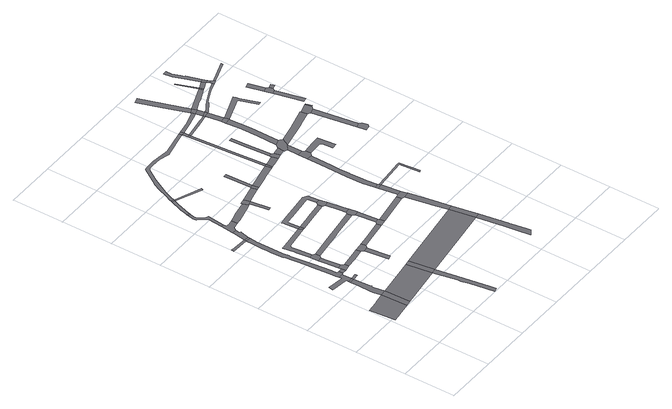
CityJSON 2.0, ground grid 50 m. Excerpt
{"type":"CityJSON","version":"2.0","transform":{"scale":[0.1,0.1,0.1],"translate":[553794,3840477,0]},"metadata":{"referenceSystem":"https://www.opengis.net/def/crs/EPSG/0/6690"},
"CityObjects":{
"road1":{"type":"Road","attributes":{"function":"3","RoadStructureAttribute.sectionType":"1"},"geometry":[{"type":"MultiSurface","lod":"1","boundaries":[[[0,1,2,3,4,5,6,7]]]}]},
"road2":{"type":"Road","geometry":[{"type":"MultiSurface","lod":"1","boundaries":[[[8,0,7,9]]]}]},
"road3":{"type":"Road","attributes":{"RoadStructureAttribute.sectionType":"1"},"geometry":[{"type":"MultiSurface","lod":"1","boundaries":[[[10,11,12,13,14,15,16,17,18,19]]]}]},
"road4":{"type":"Road","attributes":{"RoadStructureAttribute.sectionType":"1"},"geometry":[{"type":"MultiSurface","lod":"1","boundaries":[[[20,21,22,23,0,8,24,25,26,27]]]}]},
"road5":{"type":"Road","geometry":[{"type":"MultiSurface","lod":"1","boundaries":[[[18,20,27,19]]]}]},
"road6":{"type":"Road","geometry":[{"type":"MultiSurface","lod":"1","boundaries":[[[28,29,30,19,27]]]}]},
"road7":{"type":"Road","geometry":[{"type":"MultiSurface","lod":"1","boundaries":[[[31,32,33,34]]]}]},
"road8":{"type":"Road","attributes":{"function":"3","RoadStructureAttribute.sectionType":"1"},"geometry":[{"type":"MultiSurface","lod":"1","boundaries":[[[35,36,8,9,37,38,39]]]}]},
"road9":{"type":"Road","attributes":{"RoadStructureAttribute.sectionType":"1"},"geometry":[{"type":"MultiSurface","lod":"1","boundaries":[[[40,41,42,43,44,45,46,47,48,49,50,51,52,13,12,33,32,53,54,55,56,57,58,59,60,61,62,63]]]}]},
"road10":{"type":"Road","geometry":[{"type":"MultiSurface","lod":"1","boundaries":[[[64,65,66,67,68,40,69]]]}]},
"road11":{"type":"Road","geometry":[{"type":"MultiSurface","lod":"1","boundaries":[[[70,71,31,34,72,73]]]}]},
"road12":{"type":"Road","attributes":{"RoadStructureAttribute.sectionType":"1"},"geometry":[{"type":"MultiSurface","lod":"1","boundaries":[[[74,75,76,77,78,71,70]]]}]},
"road13":{"type":"Road","geometry":[{"type":"MultiSurface","lod":"1","boundaries":[[[79,80,76,75,81,82]]]}]},
"road14":{"type":"Road","geometry":[{"type":"MultiSurface","lod":"1","boundaries":[[[69,40,63,83]]]}]},
"road15":{"type":"Road","attributes":{"RoadStructureAttribute.sectionType":"1"},"geometry":[{"type":"MultiSurface","lod":"1","boundaries":[[[84,85,86,69,83,87,88,89,90,91]]]}]},
"road16":{"type":"Road","attributes":{"RoadStructureAttribute.sectionType":"1"},"geometry":[{"type":"MultiSurface","lod":"1","boundaries":[[[92,93,73,72,94,95]]]}]},
"road17":{"type":"Road","attributes":{"RoadStructureAttribute.sectionType":"1"},"geometry":[{"type":"MultiSurface","lod":"1","boundaries":[[[96,97,98,39,99,100,101,102,103]]]}]},
"road18":{"type":"Road","attributes":{"RoadStructureAttribute.sectionType":"1"},"geometry":[{"type":"MultiSurface","lod":"1","boundaries":[[[104,105,106,107,108,109,110,80,79,111,112,113,114]]]}]},
"road19":{"type":"Road","geometry":[{"type":"MultiSurface","lod":"1","boundaries":[[[115,35,39,98]]]}]},
"road20":{"type":"Road","geometry":[{"type":"MultiSurface","lod":"1","boundaries":[[[116,84,91,117,118,119,120,121,122,123,124,125]]]}]},
"road21":{"type":"Road","attributes":{"RoadStructureAttribute.sectionType":"1"},"geometry":[{"type":"MultiSurface","lod":"1","boundaries":[[[126,127,128,129,130,116,125,131,132,133,134,135,136,137,138,139]]]}]},
"road22":{"type":"Road","geometry":[{"type":"MultiSurface","lod":"1","boundaries":[[[140,126,139,141]]]}]},
"road23":{"type":"Road","attributes":{"RoadStructureAttribute.sectionType":"1"},"geometry":[{"type":"MultiSurface","lod":"1","boundaries":[[[142,143,144,145,146,147,148]]]}]},
"road24":{"type":"Road","geometry":[{"type":"MultiSurface","lod":"1","boundaries":[[[149,150,92,95,148,147,151]]]}]},
"road25":{"type":"Road","attributes":{"RoadStructureAttribute.sectionType":"1"},"geometry":[{"type":"MultiSurface","lod":"1","boundaries":[[[152,153,154,140,141,155,156,157]]]}]},
"road26":{"type":"Road","geometry":[{"type":"MultiSurface","lod":"1","boundaries":[[[158,104,114,159]]]}]},
"road27":{"type":"Road","attributes":{"RoadStructureAttribute.sectionType":"1"},"geometry":[{"type":"MultiSurface","lod":"1","boundaries":[[[160,161,162,82,81,163,164,165]]]}]},
"road28":{"type":"Road","geometry":[{"type":"MultiSurface","lod":"1","boundaries":[[[166,152,157,167]]]}]},
"road29":{"type":"Road","attributes":{"RoadStructureAttribute.sectionType":"1"},"geometry":[{"type":"MultiSurface","lod":"1","boundaries":[[[168,169,170,171,121,120,172,173,174,175,176,177,178]]]}]},
"road30":{"type":"Road","attributes":{"RoadStructureAttribute.sectionType":"1"},"geometry":[{"type":"MultiSurface","lod":"1","boundaries":[[[179,180,149,151,181,182]]]}]},
"road31":{"type":"Road","attributes":{"RoadStructureAttribute.sectionType":"1"},"geometry":[{"type":"MultiSurface","lod":"1","boundaries":[[[183,184,185,186,167,157]]]}]},
"road32":{"type":"Road","attributes":{"RoadStructureAttribute.sectionType":"1"},"geometry":[{"type":"MultiSurface","lod":"1","boundaries":[[[187,188,189,190,158,159,191,192,193]]]}]},
"road33":{"type":"Road","geometry":[{"type":"MultiSurface","lod":"1","boundaries":[[[194,195,196,197,198]]]}]},
"road34":{"type":"Road","geometry":[{"type":"MultiSurface","lod":"1","boundaries":[[[199,200,168,178,198,197]]]}]},
"road35":{"type":"Road","attributes":{"RoadStructureAttribute.sectionType":"1"},"geometry":[{"type":"MultiSurface","lod":"1","boundaries":[[[201,202,203,204,205,206,207,208,209,104,158,210,211,212,213,214,215,216,217,218]]]}]},
"road36":{"type":"Road","attributes":{"function":"3","RoadStructureAttribute.sectionType":"1"},"geometry":[{"type":"MultiSurface","lod":"1","boundaries":[[[219,115,98,220]]]}]},
"road37":{"type":"Road","geometry":[{"type":"MultiSurface","lod":"1","boundaries":[[[221,222,179,182,223,224]]]}]},
"road38":{"type":"Road","attributes":{"RoadStructureAttribute.sectionType":"1"},"geometry":[{"type":"MultiSurface","lod":"1","boundaries":[[[225,199,197,226,227]]]}]},
"road39":{"type":"Road","attributes":{"RoadStructureAttribute.sectionType":"1"},"geometry":[{"type":"MultiSurface","lod":"1","boundaries":[[[228,229,230,222,221]]]}]},
"road40":{"type":"Road","geometry":[{"type":"MultiSurface","lod":"1","boundaries":[[[231,232,233,160,165,229,228]]]}]},
"road41":{"type":"Road","attributes":{"RoadStructureAttribute.sectionType":"1"},"geometry":[{"type":"MultiSurface","lod":"1","boundaries":[[[234,235,236,237,233,232]]]}]},
"road42":{"type":"Road","geometry":[{"type":"MultiSurface","lod":"1","boundaries":[[[238,218,217,187,193,236,235]]]}]},
"road43":{"type":"Road","geometry":[{"type":"MultiSurface","lod":"1","boundaries":[[[239,240,225,227,241]]]}]},
"road44":{"type":"Road","attributes":{"RoadStructureAttribute.sectionType":"1"},"geometry":[{"type":"MultiSurface","lod":"1","boundaries":[[[242,243,244,245,240,239]]]}]},
"road45":{"type":"Road","attributes":{"RoadStructureAttribute.sectionType":"1"},"geometry":[{"type":"MultiSurface","lod":"1","boundaries":[[[246,247,248,249,250,251,252,253,254,255,256,257,258,259,260,261,166,167,262,263,264,265,266,267,268,269,270,271,272,273]]]}]},
"road46":{"type":"Road","attributes":{"RoadStructureAttribute.sectionType":"1"},"geometry":[{"type":"MultiSurface","lod":"1","boundaries":[[[274,224,223,275]]]}]},
"road47":{"type":"Road","attributes":{"RoadStructureAttribute.sectionType":"1"},"geometry":[{"type":"MultiSurface","lod":"1","boundaries":[[[276,277,278,279,239,241,280,281,282]]]}]},
"road48":{"type":"Road","attributes":{"RoadStructureAttribute.sectionType":"1"},"geometry":[{"type":"MultiSurface","lod":"1","boundaries":[[[283,284,285,286,287,220,288,289,290,291]]]}]},
"road49":{"type":"Road","geometry":[{"type":"MultiSurface","lod":"1","boundaries":[[[292,219,220,287]]]}]},
"road50":{"type":"Road","attributes":{"RoadStructureAttribute.sectionType":"1"},"geometry":[{"type":"MultiSurface","lod":"1","boundaries":[[[293,294,295,296,297,298,299,219,292]]]}]},
"road51":{"type":"Road","geometry":[{"type":"MultiSurface","lod":"1","boundaries":[[[300,301,302,274,275,296,295]]]}]},
"road52":{"type":"Road","geometry":[{"type":"MultiSurface","lod":"1","boundaries":[[[303,276,282,304]]]}]},
"road53":{"type":"Road","attributes":{"RoadStructureAttribute.sectionType":"1"},"geometry":[{"type":"MultiSurface","lod":"1","boundaries":[[[305,306,307,302,301]]]}]},
"road54":{"type":"Road","geometry":[{"type":"MultiSurface","lod":"1","boundaries":[[[308,309,310,307,306,311,312]]]}]},
"road55":{"type":"Road","attributes":{"RoadStructureAttribute.sectionType":"1"},"geometry":[{"type":"MultiSurface","lod":"1","boundaries":[[[313,314,315,316,303,304,317,318,319]]]}]},
"road56":{"type":"Road","attributes":{"RoadStructureAttribute.sectionType":"1"},"geometry":[{"type":"MultiSurface","lod":"1","boundaries":[[[320,321,322,323,276,303]]]}]},
"road57":{"type":"Road","attributes":{"RoadStructureAttribute.sectionType":"1"},"geometry":[{"type":"MultiSurface","lod":"1","boundaries":[[[324,325,326,327,328,310,309,329,330,331,332,333,334,335]]]}]},
"road58":{"type":"Road","geometry":[{"type":"MultiSurface","lod":"1","boundaries":[[[336,337,313,319,338,339]]]}]},
"road59":{"type":"Road","geometry":[{"type":"MultiSurface","lod":"1","boundaries":[[[340,341,323,322]]]}]},
"road60":{"type":"Road","attributes":{"RoadStructureAttribute.sectionType":"1"},"geometry":[{"type":"MultiSurface","lod":"1","boundaries":[[[273,341,340,342]]]}]},
"road61":{"type":"Road","geometry":[{"type":"MultiSurface","lod":"1","boundaries":[[[343,246,273,342,344]]]}]},
"road62":{"type":"Road","attributes":{"RoadStructureAttribute.sectionType":"1"},"geometry":[{"type":"MultiSurface","lod":"1","boundaries":[[[345,346,347,348,349,350,337,336]]]}]},
"road63":{"type":"Road","geometry":[{"type":"MultiSurface","lod":"1","boundaries":[[[351,352,353,354,355,356,357,312,311]]]}]},
"road64":{"type":"Road","attributes":{"RoadStructureAttribute.sectionType":"1"},"geometry":[{"type":"MultiSurface","lod":"1","boundaries":[[[358,339,338,359]]]}]},
"road65":{"type":"Road","geometry":[{"type":"MultiSurface","lod":"1","boundaries":[[[360,324,335,361,362,363]]]}]},
"road66":{"type":"Road","attributes":{"RoadStructureAttribute.sectionType":"1"},"geometry":[{"type":"MultiSurface","lod":"1","boundaries":[[[364,365,366,360,363]]]}]},
"road67":{"type":"Road","geometry":[{"type":"MultiSurface","lod":"1","boundaries":[[[367,368,369,370,371,372,358,359,373,374,366,365,375]]]}]},
"road68":{"type":"Road","attributes":{"RoadStructureAttribute.sectionType":"1"},"geometry":[{"type":"MultiSurface","lod":"1","boundaries":[[[376,377,378,340,322,379,380,381]]]}]},
"road69":{"type":"Road","attributes":{"RoadStructureAttribute.sectionType":"1"},"geometry":[{"type":"MultiSurface","lod":"1","boundaries":[[[382,383,384,343,344,385,386,387]]]}]},
"road70":{"type":"Road","attributes":{"RoadStructureAttribute.sectionType":"1"},"geometry":[{"type":"MultiSurface","lod":"1","boundaries":[[[388,389,390,391,392,393,362,361]]]}]},
"road71":{"type":"Road","attributes":{"RoadStructureAttribute.sectionType":"1"},"geometry":[{"type":"MultiSurface","lod":"1","boundaries":[[[394,395,396,397,398,399,400,370,369]]]}]},
"road72":{"type":"Road","geometry":[{"type":"MultiSurface","lod":"1","boundaries":[[[401,402,398,397,403]]]}]},
"road73":{"type":"Road","attributes":{"RoadStructureAttribute.sectionType":"1"},"geometry":[{"type":"MultiSurface","lod":"1","boundaries":[[[404,381,405,402,401]]]}]},
"road74":{"type":"Road","attributes":{"RoadStructureAttribute.sectionType":"1"},"geometry":[{"type":"MultiSurface","lod":"1","boundaries":[[[406,407,408,409,410,411]]]}]},
"road75":{"type":"Road","geometry":[{"type":"MultiSurface","lod":"1","boundaries":[[[412,376,381,404]]]}]},
"road76":{"type":"Road","attributes":{"RoadStructureAttribute.sectionType":"1"},"geometry":[{"type":"MultiSurface","lod":"1","boundaries":[[[413,414,387,376,412,415]]]}]},
"road77":{"type":"Road","geometry":[{"type":"MultiSurface","lod":"1","boundaries":[[[411,410,382,387,414,416]]]}]},
"road78":{"type":"Road","attributes":{"RoadStructureAttribute.sectionType":"1"},"geometry":[{"type":"MultiSurface","lod":"1","boundaries":[[[417,418,419,375,365,420,421,422,423,424,425]]]}]},
"road79":{"type":"Road","attributes":{"RoadStructureAttribute.sectionType":"1"},"geometry":[{"type":"MultiSurface","lod":"1","boundaries":[[[426,427,428,429,430,431,432,433,401,403]]]}]},
"road80":{"type":"Road","attributes":{"RoadStructureAttribute.sectionType":"1"},"geometry":[{"type":"MultiSurface","lod":"1","boundaries":[[[434,411,416,435,436,437,438,439,440]]]}]},
"road81":{"type":"Road","attributes":{"RoadStructureAttribute.sectionType":"1"},"geometry":[{"type":"MultiSurface","lod":"1","boundaries":[[[441,442,443,444,445,446,412,404,447,448,449,450,451,452,453,454]]]}]},
"road82":{"type":"Road","attributes":{"RoadStructureAttribute.sectionType":"1"},"geometry":[{"type":"MultiSurface","lod":"1","boundaries":[[[455,456,457,458,459,460]]]}]},
"road83":{"type":"Road","attributes":{"RoadStructureAttribute.sectionType":"1"},"geometry":[{"type":"MultiSurface","lod":"1","boundaries":[[[461,462,456,455]]]}]},
"road84":{"type":"Road","geometry":[{"type":"MultiSurface","lod":"1","boundaries":[[[463,464,434,465]]]}]},
"road85":{"type":"Road","geometry":[{"type":"MultiSurface","lod":"1","boundaries":[[[465,434,440,466]]]}]},
"road86":{"type":"Road","geometry":[{"type":"MultiSurface","lod":"1","boundaries":[[[467,425,424,468,462,461,469,470]]]}]},
"road87":{"type":"Road","attributes":{"RoadStructureAttribute.sectionType":"1"},"geometry":[{"type":"MultiSurface","lod":"1","boundaries":[[[471,465,466,472]]]}]},
"road88":{"type":"Road","attributes":{"RoadStructureAttribute.sectionType":"1"},"geometry":[{"type":"MultiSurface","lod":"1","boundaries":[[[473,467,470,474]]]}]},
"road89":{"type":"Road","attributes":{"RoadStructureAttribute.sectionType":"1"},"geometry":[{"type":"MultiSurface","lod":"1","boundaries":[[[475,476,477,478,479,480,481,482,483,484,485,471,486]]]}]},
"road90":{"type":"Road","geometry":[{"type":"MultiSurface","lod":"1","boundaries":[[[486,471,472,487]]]}]},
"road91":{"type":"Road","geometry":[{"type":"MultiSurface","lod":"1","boundaries":[[[488,487,472,489,490,491,492]]]}]},
"road92":{"type":"Road","geometry":[{"type":"MultiSurface","lod":"1","boundaries":[[[492,491,441,454,493,494]]]}]},
"road93":{"type":"Road","attributes":{"RoadStructureAttribute.sectionType":"1"},"geometry":[{"type":"MultiSurface","lod":"1","boundaries":[[[495,496,497,498]]]}]},
"road94":{"type":"Road","attributes":{"RoadStructureAttribute.sectionType":"1"},"geometry":[{"type":"MultiSurface","lod":"1","boundaries":[[[499,500,501,496,495,502,503]]]}]},
"road95":{"type":"Road","attributes":{"RoadStructureAttribute.sectionType":"1"},"geometry":[{"type":"MultiSurface","lod":"1","boundaries":[[[504,505,506,500,499]]]}]},
"road96":{"type":"Road","geometry":[{"type":"MultiSurface","lod":"1","boundaries":[[[507,508,509,503,502]]]}]},
"road97":{"type":"Road","attributes":{"RoadStructureAttribute.sectionType":"1"},"geometry":[{"type":"MultiSurface","lod":"1","boundaries":[[[510,511,494,493,512,513]]]}]}
},
"vertices":[
[240,758,0],[134,740,0],[118,737,0],[15,725,0],[40,475,0],[84,481,0],[251,505,0],[253,505,0],
[301,767,0],[308,514,0],
[273,1173,0],[272,1180,0],[274,1181,0],[228,1178,0],[229,1153,0],[70,1174,0],[64,1132,0],[231,1111,0],[231,1091,0],[276,1091,0],
[231,1067,0],[230,980,0],[224,860,0],[228,837,0],[284,886,0],[291,892,0],[285,911,0],[277,1066,0],
[341,1072,0],[340,1084,0],[339,1097,0],
[332,1232,0],[292,1231,0],[293,1189,0],[335,1189,0],
[689,823,0],[339,773,0],[342,519,0],[724,574,0],[725,575,0],
[178,2092,0],[177,2086,0],[175,2023,0],[173,1991,0],[169,1924,0],[170,1886,0],[172,1833,0],[173,1718,0],[184,1710,0],[202,1503,0],[208,1445,0],[222,1285,0],[226,1214,0],[276,1231,0],[268,1230,0],[265,1288,0],[250,1449,0],[225,1675,0],[224,1694,0],[219,1753,0],[216,1856,0],[216,1939,0],[218,2020,0],[224,2083,0],
[86,2124,0],[13,2128,0],[8,2128,0],[7,2116,0],[7,2103,0],[181,2117,0],
[372,1262,0],[330,1258,0],[398,1198,0],[392,1242,0],
[356,1419,0],[353,1454,0],[310,1450,0],[313,1421,0],[316,1394,0],
[344,1537,0],[302,1533,0],[370,1477,0],[367,1522,0],
[227,2108,0],
[202,2250,0],[196,2207,0],[182,2117,0],[229,2123,0],[239,2168,0],[250,2202,0],[235,2204,0],[241,2243,0],
[606,1272,0],[541,1263,0],[489,1210,0],[612,1227,0],
[856,72,0],[814,324,0],[772,581,0],[769,344,0],[771,316,0],[785,239,0],[824,7,0],[864,17,0],
[559,1829,0],[548,1827,0],[277,1791,0],[274,1791,0],[275,1787,0],[288,1679,0],[289,1663,0],[330,1665,0],[322,1736,0],[335,1754,0],[574,1786,0],
[737,830,0],
[214,2377,0],[265,2280,0],[277,2281,0],[296,2283,0],[324,2287,0],[324,2350,0],[273,2339,0],[265,2342,0],[247,2347,0],[242,2374,0],
[172,2687,0],[158,2627,0],[162,2600,0],[165,2592,0],[228,2515,0],[261,2541,0],[235,2549,0],[202,2592,0],[197,2600,0],[191,2609,0],[187,2620,0],[185,2634,0],[191,2661,0],[196,2680,0],
[175,2702,0],[201,2694,0],
[662,981,0],[662,980,0],[666,981,0],[683,984,0],[705,988,0],[680,1213,0],[635,1207,0],
[696,1285,0],[674,1282,0],[702,1240,0],
[242,2899,0],[198,2782,0],[178,2713,0],[204,2705,0],[252,2843,0],[267,2885,0],
[586,1831,0],[592,1789,0],
[951,1605,0],[701,1569,0],[657,1563,0],[662,1518,0],[694,1523,0],[956,1560,0],
[247,2914,0],[272,2900,0],
[561,2401,0],[410,2373,0],[405,2364,0],[404,2367,0],[324,2288,0],[344,2290,0],[365,2297,0],[366,2292,0],[457,2313,0],[551,2337,0],[579,2347,0],
[984,1326,0],[785,1297,0],[826,1258,0],[990,1282,0],
[522,2778,0],[526,2787,0],[529,2796,0],[278,2898,0],
[911,1875,0],[741,1852,0],[721,1849,0],[592,1832,0],[700,1803,0],[735,1808,0],[916,1832,0],
[615,2217,0],[621,2172,0],[651,2177,0],[623,2362,0],[594,2352,0],
[608,2425,0],[560,2414,0],
[962,1971,0],[957,2008,0],[919,2037,0],[836,2027,0],[736,2015,0],[677,2007,0],[542,1991,0],[545,1968,0],[547,1947,0],[575,1949,0],[581,1950,0],[709,1965,0],[742,1969,0],[797,1976,0],[915,1990,0],[919,1959,0],[928,1900,0],[971,1906,0],
[1486,938,0],[1529,692,0],
[1045,1350,0],[1001,1346,0],[1057,1291,0],[1046,1339,0],
[775,2463,0],[680,2382,0],[788,2405,0],
[1025,1545,0],[982,1543,0],[983,1528,0],
[1024,1556,0],[1012,1630,0],[968,1623,0],
[1003,1692,0],[983,1824,0],[939,1817,0],[958,1688,0],
[981,1838,0],
[805,2470,0],[775,2466,0],[818,2412,0],
[800,2737,0],[800,2738,0],[785,2737,0],[770,2736,0],
[1011,3362,0],[767,3316,0],[754,3316,0],[750,3317,0],[745,3318,0],[661,3330,0],[591,3337,0],[477,3331,0],[468,3330,0],[467,3328,0],[351,3156,0],[350,3155,0],[348,3150,0],[316,3083,0],[279,2989,0],[252,2926,0],[286,2941,0],[317,3014,0],[407,3176,0],[476,3289,0],[500,3302,0],[546,3304,0],[644,3301,0],[745,3277,0],[747,3276,0],[749,3277,0],[1013,3333,0],[1016,3333,0],
[1374,1397,0],[1383,1345,0],
[1074,2531,0],[1074,2529,0],[810,2471,0],[808,2471,0],[943,2439,0],[972,2446,0],[1086,2468,0],
[1652,263,0],[1631,400,0],[1630,403,0],[1627,425,0],[1583,699,0],[1572,424,0],[1589,315,0],[1607,184,0],[1659,221,0],
[1539,946,0],
[1518,1067,0],[1504,1158,0],[1468,1344,0],[1414,1334,0],[1415,1326,0],[1447,1148,0],[1463,1059,0],
[1463,1368,0],[1456,1405,0],[1404,1402,0],
[1098,2533,0],[1100,2471,0],
[1431,1581,0],[1430,1589,0],[1378,1582,0],
[1422,1609,0],[1420,1616,0],[1374,1609,0],[1429,1591,0],[1425,1610,0],
[1209,2555,0],[1110,2535,0],[1109,2535,0],[1106,2534,0],[1137,2479,0],[1138,2479,0],[1221,2496,0],
[1074,2856,0],[1067,2961,0],[1049,3268,0],[1023,3266,0],
[1357,2290,0],[1357,2259,0],[1356,2154,0],[1350,1886,0],[1356,1731,0],[1408,1726,0],[1407,1760,0],[1403,1897,0],[1403,1898,0],[1400,2000,0],[1403,2075,0],[1410,2290,0],
[1236,2578,0],[1208,2575,0],[1268,2506,0],[1255,2564,0],
[1049,3286,0],[1022,3278,0],
[1046,3333,0],
[1042,3368,0],[1047,3339,0],
[1221,2860,0],[1212,2967,0],[1197,2966,0],[1182,2965,0],[1194,2782,0],[1208,2577,0],
[1737,1615,0],[1756,1423,0],[1764,1425,0],[1773,1426,0],[1753,1636,0],[1728,1634,0],[1605,1624,0],
[1335,2580,0],[1327,2518,0],
[1358,2386,0],[1437,2310,0],[1436,2367,0],[1412,2385,0],
[1412,2392,0],[1414,2536,0],[1359,2491,0],
[1441,2614,0],[1428,2622,0],[1416,2630,0],[1360,2611,0],[1348,2596,0],[1346,2594,0],[1337,2510,0],[1346,2502,0],[1452,2607,0],
[1321,3333,0],[1281,3321,0],[1259,3323,0],[1177,3287,0],[1184,3287,0],[1326,3311,0],
[1298,3433,0],[1267,3424,0],[1167,3391,0],[1171,3362,0],[1300,3397,0],[1305,3398,0],
[1572,2321,0],[1592,2305,0],[1600,2199,0],[1648,2202,0],[1633,2384,0],[1546,2376,0],
[1418,2742,0],[1420,2913,0],[1415,3028,0],[1407,3126,0],[1352,3121,0],[1363,2998,0],[1365,2809,0],
[1402,3172,0],[1348,3167,0],[1417,3129,0],
[1379,3322,0],[1347,3179,0],
[1193,3920,0],[1141,3902,0],[1146,3885,0],[1218,3671,0],[1294,3444,0],[1340,3466,0],
[1373,3350,0],
[1371,3356,0],[1356,3416,0],[1373,3352,0],
[1356,3421,0],
[1830,2697,0],[1829,2697,0],[1616,2640,0],[1694,2594,0],[1695,2595,0],[1696,2595,0],[1843,2632,0],[1844,2632,0],[1833,2691,0],
[1655,3214,0],[1656,3210,0],[1711,3033,0],[1726,3037,0],[1741,3042,0],[1685,3219,0],[1676,3247,0],[1669,3269,0],
[1594,3564,0],[1359,3424,0],[1361,3425,0],[1445,3463,0],[1476,3470,0],[1560,3507,0],[1605,3526,0],
[1717,3517,0],[1625,3481,0],[1562,3453,0],[1513,3430,0],[1453,3397,0],[1403,3362,0],[1382,3323,0],[1491,3390,0],[1488,3398,0],[1520,3415,0],[1570,3441,0],[1630,3466,0],[1657,3477,0],[1723,3499,0],
[1987,2203,0],[1937,2191,0],[1950,2104,0],[2003,2115,0],[2018,2136,0],[2010,2188,0],
[1921,2630,0],[1871,2614,0],
[1534,3770,0],[1524,3768,0],[1606,3569,0],
[1617,3532,0],
[1932,2718,0],[1855,2625,0],[1933,2644,0],[1944,2656,0],
[1677,3602,0],[1695,3566,0],
[1942,2721,0],[1961,2661,0],
[1666,3755,0],[1665,3755,0],[1661,3754,0],[1649,3793,0],[1625,3870,0],[1626,3924,0],[1588,3922,0],[1589,3897,0],[1592,3864,0],[1597,3836,0],[1630,3737,0],[1711,3618,0],
[1726,3571,0],
[1725,3570,0],[1699,3561,0],[1701,3561,0],[1717,3542,0],[1734,3545,0],
[1757,3510,0],[1752,3530,0],
[1942,3035,0],[1899,3020,0],[1962,2750,0],[2004,2760,0],
[1923,3112,0],[1880,3097,0],[1889,3062,0],[1951,3057,0],[1946,3097,0],
[1884,3269,0],[1863,3264,0],[1842,3259,0],
[1996,3068,0],[1992,3088,0],[1987,3107,0],
[1971,3605,0],[1769,3535,0],[1774,3515,0],[1976,3585,0]
]}
